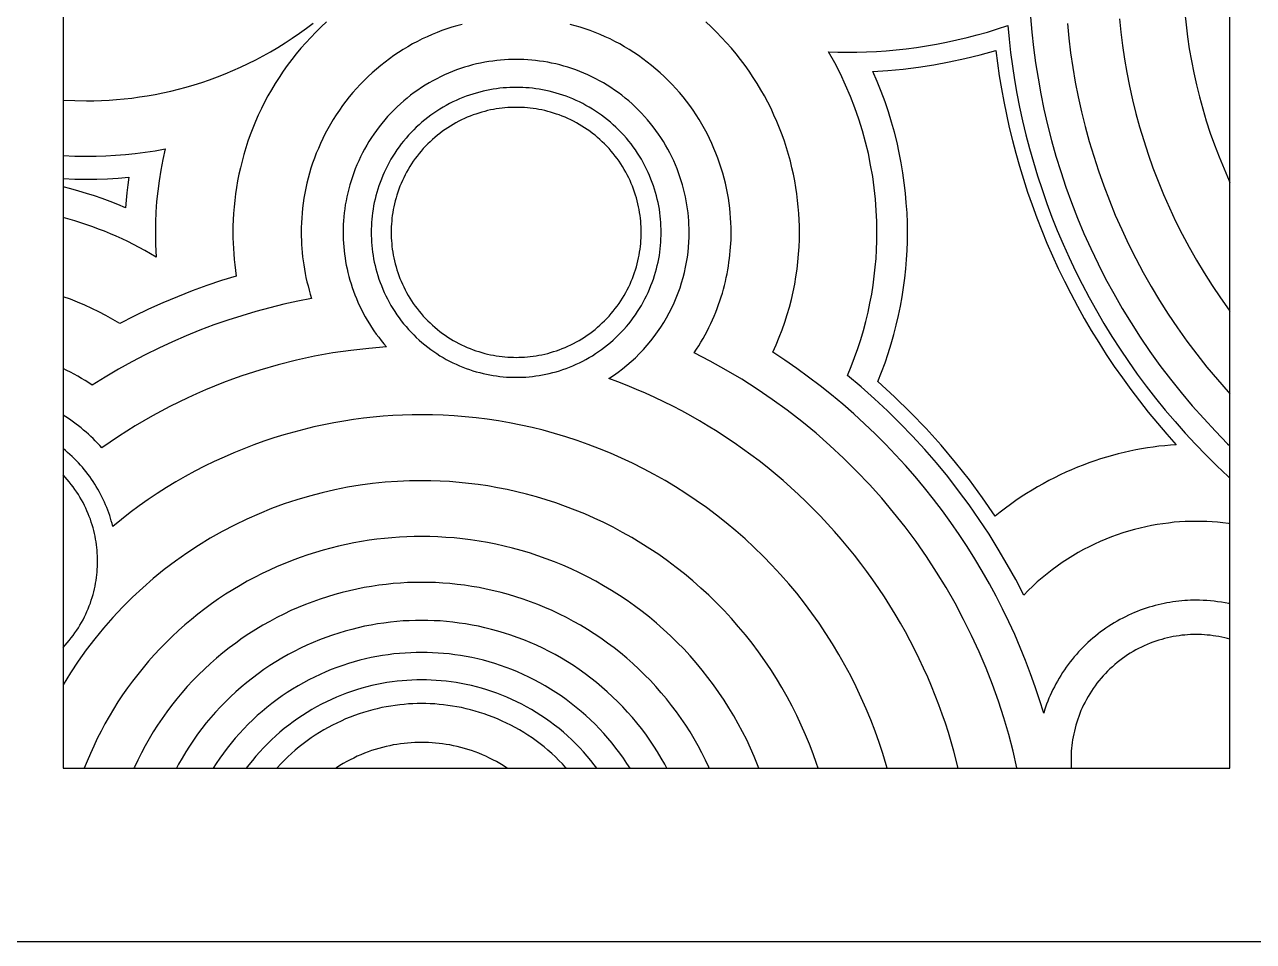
# Model space of a CAD drawing. Header units: millimetres. Extents: x 0 to 400, y 0 to 170.
# Drawn here: x 156.5 to 284.3, y 0 to 95.3 of the extents above; entities that cross this region are included whole.
import ezdxf

# ---------------------------------------------------------------- set-up
doc = ezdxf.new("R2010")
doc.units = ezdxf.units.MM
doc.header["$MEASUREMENT"] = 0
doc.layers.add('Default', color=7, linetype='Continuous', true_color=0x000000)
doc.layers.add('DOT', color=7, linetype='Continuous', true_color=0xff4b00)

msp = doc.modelspace()

# ---------------------------------------------------------------- linework, layer by layer
msp.add_lwpolyline([(160.53, 18), (281.86, 18), (281.86, 152), (160.53, 152), (160.53, 18)])
at = {"layer": 'Default'}
msp.add_lwpolyline([(0, 0), (400, 0), (400, 170), (0, 170), (0, 0)], dxfattribs=at)
at = {"layer": 'DOT'}
for points in [[(261.12, 96.13), (261.26, 94.55), (261.43, 92.96), (261.65, 91.36), (261.9, 89.75), (262.19, 88.14), (262.52, 86.53), (262.89, 84.91), (263.31, 83.29), (263.76, 81.67), (264.26, 80.05), (264.8, 78.44), (265.38, 76.83), (266.01, 75.22), (266.67, 73.63), (267.38, 72.04), (268.14, 70.47), (268.93, 68.91), (269.77, 67.36), (270.65, 65.83), (271.57, 64.31), (272.53, 62.82), (273.54, 61.35), (274.58, 59.9), (275.66, 58.47), (276.78, 57.07), (277.93, 55.7), (279.13, 54.36), (280.35, 53.05), (281.61, 51.76), (281.86, 51.52)], [(270.37, 95.93), (270.51, 94.54), (270.69, 93.15), (270.89, 91.75), (271.14, 90.34), (271.42, 88.93), (271.73, 87.52), (272.08, 86.11), (272.47, 84.69), (272.89, 83.28), (273.35, 81.87), (273.85, 80.46), (274.38, 79.06), (274.95, 77.66), (275.57, 76.28), (276.21, 74.9), (276.9, 73.53), (277.62, 72.18), (278.38, 70.83), (279.18, 69.51), (280.01, 68.2), (280.87, 66.91), (281.78, 65.64), (281.86, 65.52)], [(277.17, 96.54), (277.29, 95.31), (277.45, 94.07), (277.63, 92.83), (277.85, 91.58), (278.1, 90.33), (278.38, 89.08), (278.69, 87.83), (279.03, 86.57), (279.4, 85.32), (279.81, 84.06), (280.25, 82.82), (280.73, 81.57), (281.24, 80.33), (281.78, 79.1), (281.86, 78.92)], [(160.53, 87.49), (161.76, 87.43), (162.97, 87.41), (163.74, 87.42), (164.52, 87.44), (165.31, 87.48), (166.09, 87.54), (166.89, 87.61), (167.69, 87.7), (168.49, 87.81), (169.29, 87.93), (170.1, 88.08), (170.91, 88.24), (171.72, 88.42), (172.53, 88.62), (173.34, 88.84), (174.15, 89.07), (174.96, 89.33), (175.77, 89.6), (176.58, 89.9), (177.38, 90.21), (178.18, 90.55), (178.98, 90.9), (179.77, 91.28), (180.56, 91.67), (181.34, 92.08), (182.11, 92.51), (182.87, 92.96), (183.63, 93.43), (184.37, 93.92), (185.11, 94.43), (185.83, 94.95), (186.55, 95.49)], [(187.92, 95.61), (187.36, 95.09), (186.82, 94.56), (186.29, 94.01), (185.77, 93.45), (185.26, 92.88), (184.78, 92.3), (184.31, 91.7), (183.85, 91.09), (183.41, 90.48), (182.99, 89.85), (182.59, 89.22), (182.2, 88.57), (181.83, 87.92), (181.48, 87.26), (181.15, 86.6), (180.83, 85.93), (180.54, 85.25), (180.26, 84.58), (180, 83.89), (179.76, 83.21), (179.53, 82.52), (179.33, 81.84), (179.14, 81.15), (178.97, 80.46), (178.82, 79.78), (178.68, 79.09), (178.56, 78.41), (178.46, 77.73), (178.38, 77.05), (178.31, 76.38), (178.26, 75.71), (178.22, 75.05), (178.2, 74.39), (178.19, 73.73), (178.2, 73.18), (178.21, 72.62), (178.24, 72.06), (178.28, 71.49), (178.33, 70.92), (178.39, 70.35), (178.46, 69.77), (178.54, 69.19)], [(202.02, 95.36), (201.49, 95.22), (200.97, 95.06), (200.45, 94.89), (199.93, 94.71), (199.42, 94.51), (198.9, 94.3), (198.39, 94.08), (197.88, 93.84), (197.38, 93.59), (196.88, 93.32), (196.39, 93.04), (195.9, 92.75), (195.41, 92.44), (194.94, 92.12), (194.47, 91.79), (194.01, 91.44), (193.56, 91.08), (193.11, 90.71), (192.68, 90.33), (192.26, 89.94), (191.84, 89.54), (191.44, 89.12), (191.04, 88.7), (190.66, 88.26), (190.29, 87.82), (189.94, 87.37), (189.59, 86.91), (189.26, 86.44), (188.94, 85.96), (188.63, 85.48), (188.34, 84.99), (188.06, 84.5), (187.79, 84), (187.54, 83.49), (187.3, 82.99), (187.08, 82.47), (186.86, 81.96), (186.67, 81.44), (186.48, 80.92), (186.31, 80.4), (186.16, 79.88), (186.02, 79.36), (185.89, 78.84), (185.77, 78.32), (185.67, 77.8), (185.58, 77.28), (185.5, 76.77), (185.44, 76.25), (185.39, 75.74), (185.35, 75.23), (185.32, 74.73), (185.3, 74.23), (185.3, 73.73), (185.3, 73.32), (185.31, 72.9), (185.33, 72.48), (185.36, 72.06), (185.39, 71.63), (185.44, 71.2), (185.49, 70.77), (185.55, 70.34), (185.62, 69.91), (185.7, 69.47), (185.79, 69.04), (185.89, 68.6), (186, 68.17), (186.12, 67.73), (186.24, 67.29), (186.38, 66.86)], [(226.15, 61.21), (226.39, 61.57), (226.63, 61.95), (226.86, 62.32), (227.08, 62.7), (227.29, 63.08), (227.49, 63.47), (227.69, 63.85), (227.88, 64.24), (228.06, 64.63), (228.23, 65.03), (228.39, 65.42), (228.54, 65.82), (228.69, 66.22), (228.83, 66.62), (228.96, 67.02), (229.08, 67.42), (229.2, 67.82), (229.3, 68.22), (229.4, 68.62), (229.49, 69.03), (229.57, 69.43), (229.65, 69.83), (229.71, 70.22), (229.77, 70.62), (229.83, 71.02), (229.87, 71.41), (229.91, 71.8), (229.94, 72.19), (229.98, 72.97), (229.99, 73.73), (229.99, 74.23), (229.97, 74.73), (229.94, 75.23), (229.9, 75.74), (229.85, 76.25), (229.79, 76.77), (229.71, 77.28), (229.62, 77.8), (229.52, 78.32), (229.4, 78.84), (229.27, 79.36), (229.13, 79.88), (228.97, 80.4), (228.8, 80.92), (228.62, 81.44), (228.42, 81.96), (228.21, 82.47), (227.99, 82.99), (227.75, 83.49), (227.5, 84), (227.23, 84.5), (226.95, 84.99), (226.66, 85.48), (226.35, 85.96), (226.03, 86.44), (225.7, 86.91), (225.35, 87.37), (224.99, 87.82), (224.62, 88.26), (224.24, 88.7), (223.85, 89.12), (223.45, 89.54), (223.03, 89.94), (222.61, 90.33), (222.17, 90.71), (221.73, 91.08), (221.28, 91.44), (220.82, 91.79), (220.35, 92.12), (219.87, 92.44), (219.39, 92.75), (218.9, 93.04), (218.41, 93.32), (217.91, 93.59), (217.4, 93.84), (216.9, 94.08), (216.38, 94.3), (215.87, 94.51), (215.35, 94.71), (214.83, 94.89), (214.31, 95.06), (213.79, 95.22), (213.27, 95.36)], [(234.33, 61.27), (234.68, 62.04), (235, 62.82), (235.3, 63.6), (235.58, 64.39), (235.83, 65.18), (236.05, 65.97), (236.26, 66.76), (236.44, 67.55), (236.6, 68.34), (236.73, 69.12), (236.85, 69.9), (236.94, 70.68), (237.01, 71.45), (237.06, 72.22), (237.09, 72.98), (237.1, 73.73), (237.09, 74.39), (237.07, 75.05), (237.03, 75.71), (236.98, 76.38), (236.91, 77.05), (236.82, 77.73), (236.72, 78.41), (236.61, 79.09), (236.47, 79.78), (236.32, 80.46), (236.15, 81.15), (235.96, 81.84), (235.75, 82.52), (235.53, 83.21), (235.29, 83.89), (235.03, 84.58), (234.75, 85.25), (234.45, 85.93), (234.14, 86.6), (233.81, 87.26), (233.46, 87.92), (233.09, 88.57), (232.7, 89.22), (232.3, 89.85), (231.87, 90.48), (231.44, 91.09), (230.98, 91.7), (230.51, 92.3), (230.02, 92.88), (229.52, 93.45), (229, 94.01), (228.47, 94.56), (227.92, 95.09), (227.36, 95.61)], [(240.13, 92.5), (241.1, 92.47), (242.05, 92.46), (243.06, 92.47), (244.08, 92.5), (245.1, 92.55), (246.13, 92.62), (247.16, 92.72), (248.2, 92.83), (249.25, 92.96), (250.3, 93.12), (251.35, 93.3), (252.4, 93.51), (253.46, 93.74), (254.52, 93.99), (255.58, 94.26), (256.64, 94.56), (257.7, 94.89), (258.76, 95.23)], [(258.76, 95.23), (258.89, 93.83), (259.05, 92.43), (259.24, 91.02), (259.46, 89.6), (259.71, 88.18), (259.99, 86.75), (260.3, 85.32), (260.64, 83.89), (261.01, 82.46), (261.42, 81.03), (261.85, 79.6), (262.32, 78.18), (262.82, 76.75), (263.35, 75.33), (263.91, 73.92), (264.51, 72.51), (265.14, 71.11), (265.8, 69.71), (266.49, 68.33), (267.22, 66.96), (267.97, 65.6), (268.76, 64.25), (269.58, 62.91), (270.43, 61.6), (271.31, 60.29), (272.22, 59), (273.16, 57.74), (274.13, 56.49), (275.13, 55.26), (276.15, 54.05), (277.2, 52.86), (278.28, 51.7), (279.39, 50.56), (280.51, 49.44), (281.67, 48.35), (281.86, 48.17)], [(264.95, 95.44), (265.1, 93.93), (265.29, 92.41), (265.52, 90.88), (265.78, 89.35), (266.09, 87.82), (266.43, 86.28), (266.81, 84.74), (267.23, 83.19), (267.69, 81.65), (268.19, 80.12), (268.73, 78.58), (269.32, 77.05), (269.94, 75.53), (270.61, 74.02), (271.31, 72.52), (272.06, 71.03), (272.85, 69.55), (273.68, 68.09), (274.54, 66.65), (275.45, 65.22), (276.39, 63.81), (277.38, 62.43), (278.4, 61.07), (279.46, 59.73), (280.55, 58.42), (281.68, 57.14), (281.86, 56.93)], [(242.08, 58.85), (242.47, 59.78), (242.83, 60.71), (243.16, 61.65), (243.47, 62.59), (243.75, 63.54), (244, 64.48), (244.23, 65.42), (244.43, 66.36), (244.61, 67.3), (244.76, 68.24), (244.88, 69.17), (244.98, 70.1), (245.06, 71.02), (245.12, 71.93), (245.15, 72.84), (245.16, 73.73), (245.14, 74.87), (245.09, 76.02), (245, 77.19), (244.88, 78.36), (244.71, 79.54), (244.5, 80.72), (244.26, 81.92), (243.97, 83.11), (243.64, 84.3), (243.27, 85.5), (242.85, 86.69), (242.4, 87.87), (241.89, 89.04), (241.35, 90.21), (240.76, 91.36), (240.13, 92.5)], [(244.73, 90.46), (246.3, 90.56), (247.88, 90.71), (249.47, 90.9), (251.06, 91.15), (252.67, 91.45), (254.28, 91.8), (255.89, 92.2), (257.51, 92.66)], [(257.51, 92.66), (257.68, 91.33), (257.87, 90), (258.09, 88.67), (258.34, 87.33), (258.61, 85.99), (258.91, 84.65), (259.24, 83.3), (259.59, 81.96), (259.97, 80.61), (260.38, 79.27), (260.81, 77.93), (261.28, 76.59), (261.77, 75.26), (262.29, 73.92), (262.83, 72.6), (263.41, 71.28), (264.01, 69.96), (264.64, 68.66), (265.3, 67.36), (265.99, 66.07), (266.7, 64.79), (267.44, 63.53), (268.21, 62.27), (269, 61.03), (269.82, 59.8), (270.67, 58.59), (271.54, 57.39), (272.44, 56.21), (273.36, 55.04), (274.31, 53.89), (275.28, 52.76), (276.27, 51.65)], [(217.27, 58.54), (217.76, 58.86), (218.24, 59.2), (218.71, 59.55), (219.16, 59.92), (219.61, 60.3), (220.04, 60.7), (220.47, 61.12), (220.87, 61.55), (221.26, 61.99), (221.64, 62.44), (222, 62.9), (222.35, 63.38), (222.68, 63.86), (222.99, 64.35), (223.29, 64.85), (223.56, 65.36), (223.82, 65.87), (224.06, 66.39), (224.29, 66.91), (224.49, 67.44), (224.68, 67.97), (224.85, 68.5), (225.01, 69.03), (225.14, 69.56), (225.26, 70.1), (225.36, 70.63), (225.45, 71.15), (225.51, 71.68), (225.57, 72.2), (225.6, 72.72), (225.62, 73.23), (225.63, 73.73), (225.63, 74.13), (225.61, 74.54), (225.59, 74.94), (225.56, 75.35), (225.52, 75.76), (225.46, 76.17), (225.4, 76.59), (225.33, 77.01), (225.25, 77.43), (225.16, 77.84), (225.05, 78.26), (224.94, 78.68), (224.81, 79.1), (224.67, 79.52), (224.53, 79.94), (224.37, 80.35), (224.2, 80.77), (224.02, 81.18), (223.82, 81.59), (223.62, 82), (223.41, 82.4), (223.18, 82.8), (222.95, 83.19), (222.7, 83.58), (222.44, 83.96), (222.17, 84.34), (221.9, 84.71), (221.61, 85.07), (221.31, 85.43), (221, 85.78), (220.69, 86.12), (220.36, 86.45), (220.03, 86.78), (219.69, 87.09), (219.34, 87.4), (218.98, 87.7), (218.62, 87.99), (218.25, 88.26), (217.87, 88.53), (217.49, 88.79), (217.1, 89.04), (216.71, 89.27), (216.31, 89.5), (215.91, 89.71), (215.5, 89.92), (215.09, 90.11), (214.68, 90.29), (214.26, 90.46), (213.85, 90.62), (213.43, 90.76), (213.01, 90.9), (212.59, 91.03), (212.17, 91.14), (211.75, 91.25), (211.33, 91.34), (210.92, 91.42), (210.5, 91.49), (210.08, 91.55), (209.67, 91.61), (209.26, 91.65), (208.85, 91.68), (208.45, 91.7), (208.04, 91.72), (207.64, 91.72), (207.24, 91.72), (206.84, 91.7), (206.44, 91.68), (206.03, 91.65), (205.62, 91.61), (205.2, 91.55), (204.79, 91.49), (204.37, 91.42), (203.95, 91.34), (203.53, 91.25), (203.11, 91.14), (202.69, 91.03), (202.27, 90.9), (201.86, 90.76), (201.44, 90.62), (201.02, 90.46), (200.61, 90.29), (200.2, 90.11), (199.79, 89.92), (199.38, 89.71), (198.98, 89.5), (198.58, 89.27), (198.19, 89.04), (197.8, 88.79), (197.42, 88.53), (197.04, 88.26), (196.67, 87.99), (196.31, 87.7), (195.95, 87.4), (195.6, 87.09), (195.26, 86.78), (194.92, 86.45), (194.6, 86.12), (194.28, 85.78), (193.98, 85.43), (193.68, 85.07), (193.39, 84.71), (193.11, 84.34), (192.85, 83.96), (192.59, 83.58), (192.34, 83.19), (192.11, 82.8), (191.88, 82.4), (191.67, 82), (191.46, 81.59), (191.27, 81.18), (191.09, 80.77), (190.92, 80.35), (190.76, 79.94), (190.61, 79.52), (190.48, 79.1), (190.35, 78.68), (190.24, 78.26), (190.13, 77.84), (190.04, 77.43), (189.96, 77.01), (189.88, 76.59), (189.82, 76.17), (189.77, 75.76), (189.73, 75.35), (189.7, 74.94), (189.67, 74.54), (189.66, 74.13), (189.66, 73.73), (189.66, 73.36), (189.67, 72.99), (189.69, 72.62), (189.72, 72.24), (189.75, 71.86), (189.8, 71.48), (189.85, 71.09), (189.91, 70.71), (189.98, 70.32), (190.06, 69.94), (190.15, 69.55), (190.25, 69.16), (190.35, 68.77), (190.47, 68.38), (190.6, 67.99), (190.73, 67.61), (190.88, 67.22), (191.03, 66.84), (191.19, 66.46), (191.37, 66.08), (191.55, 65.7), (191.74, 65.33), (191.94, 64.95), (192.16, 64.59), (192.38, 64.22), (192.61, 63.86), (192.84, 63.51), (193.09, 63.16), (193.35, 62.82), (193.61, 62.48), (193.89, 62.15), (194.17, 61.82)], [(245.25, 58.21), (245.64, 59.19), (246, 60.16), (246.33, 61.14), (246.64, 62.13), (246.92, 63.11), (247.17, 64.09), (247.4, 65.08), (247.6, 66.06), (247.77, 67.03), (247.92, 68.01), (248.05, 68.98), (248.15, 69.94), (248.23, 70.9), (248.29, 71.85), (248.32, 72.8), (248.33, 73.73), (248.32, 74.74), (248.28, 75.76), (248.21, 76.79), (248.12, 77.82), (248, 78.87), (247.86, 79.91), (247.68, 80.96), (247.48, 82.02), (247.24, 83.08), (246.98, 84.14), (246.68, 85.2), (246.35, 86.26), (246, 87.31), (245.61, 88.37), (245.19, 89.41), (244.73, 90.46)], [(222.72, 73.73), (222.71, 74.07), (222.7, 74.41), (222.68, 74.75), (222.66, 75.09), (222.62, 75.43), (222.58, 75.78), (222.53, 76.13), (222.47, 76.48), (222.4, 76.83), (222.32, 77.18), (222.23, 77.53), (222.13, 77.88), (222.03, 78.23), (221.92, 78.58), (221.79, 78.93), (221.66, 79.28), (221.52, 79.63), (221.36, 79.97), (221.2, 80.32), (221.03, 80.66), (220.85, 80.99), (220.66, 81.33), (220.47, 81.66), (220.26, 81.98), (220.04, 82.3), (219.82, 82.62), (219.59, 82.93), (219.35, 83.23), (219.1, 83.53), (218.84, 83.83), (218.57, 84.11), (218.3, 84.39), (218.02, 84.66), (217.74, 84.93), (217.44, 85.19), (217.14, 85.44), (216.84, 85.68), (216.53, 85.91), (216.21, 86.13), (215.89, 86.35), (215.57, 86.56), (215.24, 86.75), (214.9, 86.94), (214.57, 87.12), (214.23, 87.29), (213.88, 87.45), (213.54, 87.61), (213.19, 87.75), (212.84, 87.88), (212.49, 88.01), (212.14, 88.12), (211.79, 88.22), (211.44, 88.32), (211.09, 88.41), (210.74, 88.49), (210.39, 88.56), (210.04, 88.62), (209.69, 88.67), (209.34, 88.71), (209, 88.75), (208.66, 88.77), (208.32, 88.79), (207.98, 88.8), (207.64, 88.81), (207.31, 88.8), (206.97, 88.79), (206.63, 88.77), (206.29, 88.75), (205.94, 88.71), (205.6, 88.67), (205.25, 88.62), (204.9, 88.56), (204.55, 88.49), (204.2, 88.41), (203.85, 88.32), (203.5, 88.22), (203.14, 88.12), (202.79, 88.01), (202.44, 87.88), (202.1, 87.75), (201.75, 87.61), (201.4, 87.45), (201.06, 87.29), (200.72, 87.12), (200.38, 86.94), (200.05, 86.75), (199.72, 86.56), (199.4, 86.35), (199.07, 86.13), (198.76, 85.91), (198.45, 85.68), (198.14, 85.44), (197.84, 85.19), (197.55, 84.93), (197.26, 84.66), (196.99, 84.39), (196.71, 84.11), (196.45, 83.83), (196.19, 83.53), (195.94, 83.23), (195.7, 82.93), (195.47, 82.62), (195.24, 82.3), (195.03, 81.98), (194.82, 81.66), (194.62, 81.33), (194.43, 80.99), (194.25, 80.66), (194.08, 80.32), (193.92, 79.97), (193.77, 79.63), (193.63, 79.28), (193.5, 78.93), (193.37, 78.58), (193.26, 78.23), (193.15, 77.88), (193.06, 77.53), (192.97, 77.18), (192.89, 76.83), (192.82, 76.48), (192.76, 76.13), (192.71, 75.78), (192.67, 75.43), (192.63, 75.09), (192.6, 74.75), (192.59, 74.41), (192.57, 74.07), (192.57, 73.73), (192.57, 73.4), (192.59, 73.06), (192.6, 72.72), (192.63, 72.38), (192.67, 72.03), (192.71, 71.69), (192.76, 71.34), (192.82, 70.99), (192.89, 70.64), (192.97, 70.29), (193.06, 69.94), (193.15, 69.59), (193.26, 69.23), (193.37, 68.88), (193.5, 68.53), (193.63, 68.19), (193.77, 67.84), (193.92, 67.49), (194.08, 67.15), (194.25, 66.81), (194.43, 66.47), (194.62, 66.14), (194.82, 65.81), (195.03, 65.49), (195.24, 65.16), (195.47, 64.85), (195.7, 64.54), (195.94, 64.23), (196.19, 63.93), (196.45, 63.64), (196.71, 63.36), (196.99, 63.08), (197.26, 62.8), (197.55, 62.54), (197.84, 62.28), (198.14, 62.03), (198.45, 61.79), (198.76, 61.56), (199.07, 61.33), (199.4, 61.12), (199.72, 60.91), (200.05, 60.71), (200.38, 60.52), (200.72, 60.34), (201.06, 60.17), (201.4, 60.01), (201.75, 59.86), (202.1, 59.72), (202.44, 59.59), (202.79, 59.46), (203.14, 59.35), (203.5, 59.24), (203.85, 59.15), (204.2, 59.06), (204.55, 58.98), (204.9, 58.91), (205.25, 58.85), (205.6, 58.8), (205.94, 58.76), (206.29, 58.72), (206.63, 58.69), (206.97, 58.68), (207.31, 58.66), (207.64, 58.66), (207.98, 58.66), (208.32, 58.68), (208.66, 58.69), (209, 58.72), (209.34, 58.76), (209.69, 58.8), (210.04, 58.85), (210.39, 58.91), (210.74, 58.98), (211.09, 59.06), (211.44, 59.15), (211.79, 59.24), (212.14, 59.35), (212.49, 59.46), (212.84, 59.59), (213.19, 59.72), (213.54, 59.86), (213.88, 60.01), (214.23, 60.17), (214.57, 60.34), (214.9, 60.52), (215.24, 60.71), (215.57, 60.91), (215.89, 61.12), (216.21, 61.33), (216.53, 61.56), (216.84, 61.79), (217.14, 62.03), (217.44, 62.28), (217.74, 62.54), (218.02, 62.8), (218.3, 63.08), (218.57, 63.36), (218.84, 63.64), (219.1, 63.93), (219.35, 64.23), (219.59, 64.54), (219.82, 64.85), (220.04, 65.16), (220.26, 65.49), (220.47, 65.81), (220.66, 66.14), (220.85, 66.47), (221.03, 66.81), (221.2, 67.15), (221.36, 67.49), (221.52, 67.84), (221.66, 68.19), (221.79, 68.53), (221.92, 68.88), (222.03, 69.23), (222.13, 69.59), (222.23, 69.94), (222.32, 70.29), (222.4, 70.64), (222.47, 70.99), (222.53, 71.34), (222.58, 71.69), (222.62, 72.03), (222.66, 72.38), (222.68, 72.72), (222.7, 73.06), (222.71, 73.4), (222.72, 73.73)], [(220.64, 73.73), (220.64, 74.02), (220.63, 74.31), (220.61, 74.61), (220.59, 74.9), (220.56, 75.2), (220.52, 75.5), (220.48, 75.8), (220.43, 76.1), (220.37, 76.4), (220.3, 76.7), (220.22, 77.01), (220.14, 77.31), (220.05, 77.61), (219.95, 77.92), (219.85, 78.22), (219.73, 78.52), (219.61, 78.82), (219.48, 79.12), (219.34, 79.41), (219.19, 79.7), (219.04, 80), (218.87, 80.28), (218.7, 80.57), (218.52, 80.85), (218.34, 81.12), (218.15, 81.4), (217.94, 81.66), (217.74, 81.93), (217.52, 82.19), (217.3, 82.44), (217.07, 82.69), (216.84, 82.93), (216.6, 83.16), (216.35, 83.39), (216.1, 83.61), (215.84, 83.83), (215.57, 84.03), (215.31, 84.24), (215.03, 84.43), (214.76, 84.61), (214.48, 84.79), (214.19, 84.96), (213.9, 85.13), (213.61, 85.28), (213.32, 85.43), (213.03, 85.57), (212.73, 85.7), (212.43, 85.82), (212.13, 85.94), (211.83, 86.04), (211.52, 86.14), (211.22, 86.23), (210.92, 86.31), (210.61, 86.39), (210.31, 86.46), (210.01, 86.52), (209.71, 86.57), (209.41, 86.61), (209.11, 86.65), (208.81, 86.68), (208.52, 86.7), (208.22, 86.72), (207.93, 86.73), (207.64, 86.73), (207.36, 86.73), (207.06, 86.72), (206.77, 86.7), (206.48, 86.68), (206.18, 86.65), (205.88, 86.61), (205.58, 86.57), (205.28, 86.52), (204.98, 86.46), (204.67, 86.39), (204.37, 86.31), (204.07, 86.23), (203.76, 86.14), (203.46, 86.04), (203.16, 85.94), (202.86, 85.82), (202.56, 85.7), (202.26, 85.57), (201.97, 85.43), (201.67, 85.28), (201.38, 85.13), (201.09, 84.96), (200.81, 84.79), (200.53, 84.61), (200.25, 84.43), (199.98, 84.24), (199.71, 84.03), (199.45, 83.83), (199.19, 83.61), (198.94, 83.39), (198.69, 83.16), (198.45, 82.93), (198.22, 82.69), (197.99, 82.44), (197.77, 82.19), (197.55, 81.93), (197.34, 81.66), (197.14, 81.4), (196.95, 81.12), (196.76, 80.85), (196.58, 80.57), (196.41, 80.28), (196.25, 80), (196.1, 79.7), (195.95, 79.41), (195.81, 79.12), (195.68, 78.82), (195.56, 78.52), (195.44, 78.22), (195.33, 77.92), (195.24, 77.61), (195.15, 77.31), (195.06, 77.01), (194.99, 76.7), (194.92, 76.4), (194.86, 76.1), (194.81, 75.8), (194.76, 75.5), (194.73, 75.2), (194.7, 74.9), (194.67, 74.61), (194.66, 74.31), (194.65, 74.02), (194.64, 73.73), (194.65, 73.45), (194.66, 73.15), (194.67, 72.86), (194.7, 72.57), (194.73, 72.27), (194.76, 71.97), (194.81, 71.67), (194.86, 71.37), (194.92, 71.07), (194.99, 70.76), (195.06, 70.46), (195.15, 70.16), (195.24, 69.85), (195.33, 69.55), (195.44, 69.25), (195.56, 68.95), (195.68, 68.65), (195.81, 68.35), (195.95, 68.06), (196.1, 67.76), (196.25, 67.47), (196.41, 67.18), (196.58, 66.9), (196.76, 66.62), (196.95, 66.34), (197.14, 66.07), (197.34, 65.8), (197.55, 65.54), (197.77, 65.28), (197.99, 65.03), (198.22, 64.78), (198.45, 64.54), (198.69, 64.31), (198.94, 64.08), (199.19, 63.86), (199.45, 63.64), (199.71, 63.43), (199.98, 63.23), (200.25, 63.04), (200.53, 62.85), (200.81, 62.67), (201.09, 62.5), (201.38, 62.34), (201.67, 62.19), (201.97, 62.04), (202.26, 61.9), (202.56, 61.77), (202.86, 61.65), (203.16, 61.53), (203.46, 61.43), (203.76, 61.33), (204.07, 61.24), (204.37, 61.15), (204.67, 61.08), (204.98, 61.01), (205.28, 60.95), (205.58, 60.9), (205.88, 60.85), (206.18, 60.82), (206.48, 60.79), (206.77, 60.76), (207.06, 60.75), (207.36, 60.74), (207.64, 60.73), (207.93, 60.74), (208.22, 60.75), (208.52, 60.76), (208.81, 60.79), (209.11, 60.82), (209.41, 60.85), (209.71, 60.9), (210.01, 60.95), (210.31, 61.01), (210.61, 61.08), (210.92, 61.15), (211.22, 61.24), (211.52, 61.33), (211.83, 61.43), (212.13, 61.53), (212.43, 61.65), (212.73, 61.77), (213.03, 61.9), (213.32, 62.04), (213.61, 62.19), (213.9, 62.34), (214.19, 62.5), (214.48, 62.67), (214.76, 62.85), (215.03, 63.04), (215.31, 63.23), (215.57, 63.43), (215.84, 63.64), (216.1, 63.86), (216.35, 64.08), (216.6, 64.31), (216.84, 64.54), (217.07, 64.78), (217.3, 65.03), (217.52, 65.28), (217.74, 65.54), (217.94, 65.8), (218.15, 66.07), (218.34, 66.34), (218.52, 66.62), (218.7, 66.9), (218.87, 67.18), (219.04, 67.47), (219.19, 67.76), (219.34, 68.06), (219.48, 68.35), (219.61, 68.65), (219.73, 68.95), (219.85, 69.25), (219.95, 69.55), (220.05, 69.85), (220.14, 70.16), (220.22, 70.46), (220.3, 70.76), (220.37, 71.07), (220.43, 71.37), (220.48, 71.67), (220.52, 71.97), (220.56, 72.27), (220.59, 72.57), (220.61, 72.86), (220.63, 73.15), (220.64, 73.45), (220.64, 73.73)], [(160.53, 81.71), (161.76, 81.66), (162.97, 81.64), (163.97, 81.66), (164.97, 81.69), (165.99, 81.75), (167.01, 81.83), (168.03, 81.93), (169.06, 82.07), (170.1, 82.22), (171.14, 82.41)], [(171.14, 82.41), (170.9, 81.3), (170.69, 80.2), (170.51, 79.1), (170.37, 78.01), (170.26, 76.93), (170.19, 75.85), (170.14, 74.79), (170.13, 73.73), (170.15, 72.46), (170.21, 71.17)], [(160.53, 79.32), (161.76, 79.27), (162.97, 79.25), (164.06, 79.27), (165.15, 79.31), (166.25, 79.37), (167.36, 79.46)], [(167.36, 79.46), (167.26, 78.66), (167.17, 77.86), (167.1, 77.07), (167.04, 76.28)], [(167.04, 76.28), (166.23, 76.62), (165.42, 76.94), (164.61, 77.24), (163.8, 77.52), (162.98, 77.78), (162.17, 78.03), (161.35, 78.25), (160.53, 78.46)], [(170.21, 71.17), (169.63, 71.51), (169.05, 71.85), (168.46, 72.17), (167.86, 72.47), (167.26, 72.77), (166.66, 73.06), (166.06, 73.33), (165.45, 73.59), (164.84, 73.84), (164.23, 74.08), (163.62, 74.31), (163, 74.52), (162.38, 74.73), (161.77, 74.92), (160.53, 75.27)], [(178.54, 69.19), (177.01, 68.71), (175.47, 68.2), (173.95, 67.64), (172.42, 67.04), (170.91, 66.41), (169.4, 65.73), (167.91, 65.01), (166.42, 64.26)], [(166.42, 64.26), (165.71, 64.68), (164.99, 65.09), (164.26, 65.47), (163.53, 65.83), (162.78, 66.17), (162.04, 66.48), (161.29, 66.77), (160.53, 67.04)], [(186.38, 66.86), (184.93, 66.57), (183.48, 66.25), (182.02, 65.9), (180.57, 65.5), (179.11, 65.07), (177.66, 64.61), (176.21, 64.1), (174.76, 63.56), (173.33, 62.97), (171.9, 62.35), (170.48, 61.7), (169.07, 61), (167.67, 60.27), (166.28, 59.5), (164.92, 58.69), (163.56, 57.84)], [(194.17, 61.82), (192.32, 61.67), (190.45, 61.46), (188.58, 61.19), (186.69, 60.85), (184.8, 60.44), (182.9, 59.97), (181, 59.42), (179.11, 58.8), (178.16, 58.47), (177.22, 58.12), (176.28, 57.75), (175.35, 57.36), (174.41, 56.95), (173.49, 56.53), (172.56, 56.09), (171.65, 55.63), (170.74, 55.15), (169.83, 54.65), (168.93, 54.14), (168.04, 53.61), (167.16, 53.07), (166.28, 52.5), (165.42, 51.92), (164.56, 51.32)], [(259.72, 18), (259.71, 18.04), (259.31, 19.77), (258.86, 21.51), (258.35, 23.24), (257.79, 24.97), (257.17, 26.7), (256.5, 28.41), (255.78, 30.12), (255, 31.82), (254.17, 33.49), (253.28, 35.16), (252.34, 36.8), (251.35, 38.41), (250.31, 40.01), (249.22, 41.57), (248.08, 43.11), (246.89, 44.61), (245.65, 46.08), (244.37, 47.51), (243.04, 48.91), (241.67, 50.26), (240.26, 51.57), (238.82, 52.84), (237.34, 54.06), (235.82, 55.23), (234.27, 56.35), (232.7, 57.43), (231.09, 58.45), (229.47, 59.42), (227.82, 60.34), (226.15, 61.21)], [(262.49, 23.74), (262.06, 25.11), (261.61, 26.47), (261.12, 27.84), (260.61, 29.2), (260.06, 30.55), (259.48, 31.9), (258.87, 33.24), (258.22, 34.57), (257.55, 35.89), (256.84, 37.2), (256.1, 38.5), (255.33, 39.79), (254.53, 41.06), (253.71, 42.32), (252.85, 43.56), (251.96, 44.78), (251.04, 45.99), (250.1, 47.17), (249.12, 48.34), (248.12, 49.48), (247.1, 50.61), (246.05, 51.7), (244.97, 52.78), (243.87, 53.83), (242.75, 54.86), (241.61, 55.86), (240.44, 56.83), (239.25, 57.77), (238.05, 58.69), (236.83, 59.58), (235.58, 60.44), (234.33, 61.27)], [(163.56, 57.84), (163.2, 58.09), (162.83, 58.32), (162.45, 58.55), (162.07, 58.77), (161.69, 58.98), (161.31, 59.19), (160.92, 59.38), (160.53, 59.57)], [(260.41, 36.01), (259.58, 37.62), (258.7, 39.21), (257.77, 40.79), (256.81, 42.34), (255.79, 43.88), (254.74, 45.39), (253.64, 46.87), (252.51, 48.33), (251.33, 49.76), (250.12, 51.16), (248.86, 52.53), (247.57, 53.86), (246.25, 55.17), (244.89, 56.43), (243.5, 57.66), (242.08, 58.85)], [(253.61, 18), (253.15, 19.77), (252.88, 20.74), (252.58, 21.71), (252.27, 22.68), (251.94, 23.64), (251.59, 24.61), (251.22, 25.57), (250.83, 26.53), (250.43, 27.48), (250, 28.43), (249.56, 29.38), (249.1, 30.32), (248.61, 31.25), (248.12, 32.18), (247.6, 33.1), (247.06, 34.02), (246.51, 34.92), (245.94, 35.82), (245.35, 36.71), (244.74, 37.59), (244.12, 38.46), (243.48, 39.31), (242.82, 40.16), (242.14, 41), (241.45, 41.82), (240.75, 42.63), (240.03, 43.43), (239.29, 44.21), (238.54, 44.99), (237.77, 45.74), (236.99, 46.48), (236.2, 47.21), (235.39, 47.92), (234.57, 48.62), (233.74, 49.3), (232.9, 49.96), (232.05, 50.61), (231.18, 51.24), (230.31, 51.85), (229.42, 52.45), (228.53, 53.03), (227.62, 53.59), (226.71, 54.13), (225.79, 54.65), (224.87, 55.16), (223.94, 55.65), (223, 56.12), (222.05, 56.57), (221.1, 57), (220.15, 57.41), (219.19, 57.81), (218.23, 58.18), (217.27, 58.54)], [(257.46, 44.21), (256.14, 46.12), (254.77, 47.99), (253.33, 49.81), (251.82, 51.59), (250.26, 53.33), (248.65, 55.01), (246.98, 56.64), (245.25, 58.21)], [(164.56, 51.32), (164.34, 51.57), (164.11, 51.81), (163.88, 52.05), (163.65, 52.29), (163.41, 52.52), (163.16, 52.75), (162.92, 52.97), (162.67, 53.18), (162.41, 53.4), (162.15, 53.6), (161.89, 53.8), (161.62, 54), (161.35, 54.19), (161.08, 54.38), (160.81, 54.56), (160.53, 54.73)], [(246.2, 18), (246.1, 18.36), (245.75, 19.53), (245.37, 20.7), (244.96, 21.87), (244.51, 23.03), (244.04, 24.18), (243.53, 25.33), (243, 26.48), (242.43, 27.61), (241.83, 28.73), (241.2, 29.84), (240.54, 30.94), (239.85, 32.02), (239.14, 33.09), (238.39, 34.15), (237.61, 35.18), (236.81, 36.2), (235.98, 37.2), (235.12, 38.17), (234.24, 39.13), (233.33, 40.06), (232.4, 40.96), (231.44, 41.85), (230.47, 42.7), (229.47, 43.53), (228.46, 44.34), (227.42, 45.11), (226.37, 45.86), (225.3, 46.58), (224.21, 47.27), (223.12, 47.93), (222, 48.56), (220.88, 49.16), (219.75, 49.72), (218.61, 50.26), (217.46, 50.77), (216.3, 51.24), (215.14, 51.68), (213.97, 52.1), (212.8, 52.48), (211.63, 52.83), (210.46, 53.15), (209.29, 53.44), (208.12, 53.7), (206.95, 53.93), (205.79, 54.13), (204.63, 54.3), (203.47, 54.45), (202.33, 54.56), (201.18, 54.65), (200.05, 54.72), (198.93, 54.76), (197.81, 54.77), (196.82, 54.76), (195.82, 54.73), (194.82, 54.68), (193.81, 54.61), (192.79, 54.52), (191.77, 54.4), (190.74, 54.27), (189.71, 54.11), (188.67, 53.93), (187.63, 53.73), (186.59, 53.5), (185.55, 53.25), (184.51, 52.97), (183.47, 52.68), (182.43, 52.35), (181.39, 52.01), (180.35, 51.64), (179.32, 51.24), (178.29, 50.82), (177.27, 50.37), (176.25, 49.91), (175.24, 49.41), (174.24, 48.89), (173.24, 48.35), (172.26, 47.78), (171.29, 47.19), (170.32, 46.58), (169.37, 45.94), (168.43, 45.28), (167.51, 44.6), (166.6, 43.89), (165.7, 43.16)], [(165.7, 43.16), (165.63, 43.45), (165.55, 43.73), (165.47, 44.01), (165.38, 44.29), (165.28, 44.57), (165.18, 44.85), (165.07, 45.13), (164.96, 45.4), (164.84, 45.68), (164.71, 45.95), (164.58, 46.23), (164.44, 46.5), (164.29, 46.77), (164.14, 47.03), (163.99, 47.3), (163.83, 47.56), (163.66, 47.82), (163.49, 48.07), (163.31, 48.33), (163.12, 48.58), (162.94, 48.82), (162.74, 49.07), (162.54, 49.3), (162.34, 49.54), (162.13, 49.77), (161.91, 50), (161.69, 50.22), (161.47, 50.44), (161.24, 50.65), (161.01, 50.85), (160.77, 51.06), (160.53, 51.25)], [(276.27, 51.65), (275.68, 51.61), (275.08, 51.55), (274.48, 51.49), (273.88, 51.41), (273.28, 51.32), (272.67, 51.22), (272.07, 51.11), (271.46, 50.99), (270.85, 50.85), (270.24, 50.7), (269.63, 50.54), (269.02, 50.37), (268.41, 50.18), (267.8, 49.98), (267.2, 49.77), (266.59, 49.54), (265.99, 49.3), (265.39, 49.05), (264.79, 48.79), (264.2, 48.51), (263.6, 48.22), (263.02, 47.92), (262.43, 47.6), (261.86, 47.28), (261.28, 46.94), (260.72, 46.58), (260.16, 46.22), (259.6, 45.84), (259.05, 45.45), (258.51, 45.05), (257.98, 44.64), (257.46, 44.21)], [(160.53, 30.57), (160.75, 30.81), (160.97, 31.05), (161.18, 31.3), (161.38, 31.56), (161.58, 31.82), (161.77, 32.08), (161.95, 32.35), (162.13, 32.62), (162.29, 32.89), (162.46, 33.17), (162.61, 33.45), (162.76, 33.74), (162.89, 34.02), (163.02, 34.31), (163.15, 34.6), (163.26, 34.89), (163.37, 35.19), (163.47, 35.48), (163.56, 35.77), (163.65, 36.07), (163.73, 36.36), (163.8, 36.66), (163.86, 36.95), (163.92, 37.24), (163.97, 37.54), (164.01, 37.83), (164.04, 38.12), (164.07, 38.41), (164.09, 38.69), (164.11, 38.98), (164.12, 39.26), (164.12, 39.54), (164.12, 39.82), (164.11, 40.1), (164.09, 40.39), (164.07, 40.67), (164.04, 40.96), (164.01, 41.25), (163.97, 41.54), (163.92, 41.84), (163.86, 42.13), (163.8, 42.42), (163.73, 42.72), (163.65, 43.01), (163.56, 43.31), (163.47, 43.6), (163.37, 43.9), (163.26, 44.19), (163.15, 44.48), (163.02, 44.77), (162.89, 45.06), (162.76, 45.34), (162.61, 45.63), (162.46, 45.91), (162.29, 46.19), (162.13, 46.46), (161.95, 46.73), (161.77, 47), (161.58, 47.26), (161.38, 47.52), (161.18, 47.78), (160.97, 48.03), (160.75, 48.27), (160.53, 48.51)], [(239.03, 18), (238.87, 18.49), (238.52, 19.5), (238.13, 20.5), (237.72, 21.5), (237.29, 22.49), (236.82, 23.48), (236.33, 24.46), (235.82, 25.43), (235.27, 26.39), (234.71, 27.33), (234.11, 28.27), (233.49, 29.19), (232.84, 30.1), (232.17, 31), (231.48, 31.87), (230.76, 32.73), (230.02, 33.58), (229.26, 34.4), (228.48, 35.2), (227.67, 35.99), (226.85, 36.75), (226.01, 37.49), (225.15, 38.21), (224.27, 38.9), (223.38, 39.57), (222.47, 40.22), (221.54, 40.84), (220.61, 41.43), (219.66, 42), (218.7, 42.54), (217.73, 43.06), (216.75, 43.55), (215.77, 44.01), (214.77, 44.45), (213.78, 44.86), (212.77, 45.24), (211.77, 45.6), (210.76, 45.93), (209.75, 46.23), (208.73, 46.51), (207.72, 46.76), (206.71, 46.98), (205.7, 47.18), (204.7, 47.36), (203.7, 47.51), (202.7, 47.63), (201.71, 47.73), (200.72, 47.81), (199.75, 47.86), (198.78, 47.9), (197.81, 47.91), (196.56, 47.89), (195.29, 47.83), (194.01, 47.74), (192.72, 47.61), (191.42, 47.43), (190.11, 47.22), (188.79, 46.96), (187.48, 46.66), (186.16, 46.31), (184.84, 45.92), (183.53, 45.49), (182.22, 45.01), (180.92, 44.48), (179.63, 43.91), (178.35, 43.29), (177.08, 42.63), (175.83, 41.92), (174.6, 41.17), (173.39, 40.38), (172.21, 39.54), (171.05, 38.66), (169.91, 37.74), (168.81, 36.78), (167.74, 35.79), (166.7, 34.76), (165.7, 33.69), (164.74, 32.59), (163.82, 31.46), (162.93, 30.31), (162.09, 29.13), (161.29, 27.92), (160.53, 26.69)], [(281.86, 43.43), (281.7, 43.45), (281.13, 43.52), (280.56, 43.58), (280, 43.63), (279.44, 43.66), (278.88, 43.68), (278.34, 43.68), (277.77, 43.67), (277.2, 43.66), (276.62, 43.62), (276.05, 43.58), (275.46, 43.51), (274.88, 43.44), (274.29, 43.35), (273.7, 43.24), (273.1, 43.12), (272.51, 42.99), (271.92, 42.84), (271.32, 42.67), (270.73, 42.48), (270.14, 42.28), (269.55, 42.07), (268.96, 41.84), (268.37, 41.59), (267.79, 41.32), (267.21, 41.04), (266.64, 40.75), (266.08, 40.44), (265.52, 40.11), (264.97, 39.76), (264.42, 39.4), (263.88, 39.03), (263.36, 38.64), (262.84, 38.23), (262.33, 37.82), (261.83, 37.38), (261.35, 36.94), (260.87, 36.48), (260.41, 36.01)], [(232.88, 18), (232.74, 18.37), (232.39, 19.23), (232.01, 20.09), (231.61, 20.95), (231.18, 21.79), (230.74, 22.63), (230.27, 23.46), (229.77, 24.29), (229.26, 25.1), (228.72, 25.9), (228.16, 26.68), (227.58, 27.46), (226.98, 28.22), (226.36, 28.96), (225.72, 29.69), (225.06, 30.41), (224.38, 31.1), (223.68, 31.78), (222.97, 32.44), (222.24, 33.08), (221.49, 33.71), (220.73, 34.31), (219.96, 34.89), (219.17, 35.45), (218.37, 35.98), (217.56, 36.5), (216.74, 36.99), (215.91, 37.46), (215.07, 37.91), (214.22, 38.34), (213.37, 38.74), (212.51, 39.12), (211.64, 39.47), (210.77, 39.8), (209.9, 40.11), (209.03, 40.4), (208.15, 40.66), (207.27, 40.9), (206.4, 41.11), (205.52, 41.31), (204.65, 41.48), (203.78, 41.63), (202.91, 41.76), (202.05, 41.87), (201.19, 41.96), (200.33, 42.02), (199.49, 42.07), (198.65, 42.1), (197.81, 42.11), (197.05, 42.1), (196.28, 42.08), (195.51, 42.04), (194.73, 41.98), (193.94, 41.91), (193.16, 41.82), (192.37, 41.71), (191.57, 41.59), (190.77, 41.44), (189.97, 41.28), (189.17, 41.1), (188.37, 40.9), (187.57, 40.68), (186.77, 40.45), (185.97, 40.19), (185.17, 39.92), (184.37, 39.62), (183.58, 39.31), (182.79, 38.97), (182.01, 38.62), (181.23, 38.25), (180.45, 37.86), (179.69, 37.45), (178.93, 37.02), (178.17, 36.57), (177.43, 36.1), (176.7, 35.61), (175.97, 35.11), (175.26, 34.58), (174.56, 34.04), (173.87, 33.49), (173.19, 32.91), (172.52, 32.32), (171.87, 31.72), (171.24, 31.09), (170.62, 30.46), (170.01, 29.81), (169.42, 29.14), (168.85, 28.46), (168.29, 27.77), (167.75, 27.07), (167.23, 26.36), (166.72, 25.63), (166.24, 24.9), (165.77, 24.15), (165.32, 23.4), (164.89, 22.64), (164.48, 21.87), (164.09, 21.1), (163.72, 20.32), (163.37, 19.53), (163.03, 18.74), (162.74, 18)], [(227.72, 18), (227.67, 18.12), (227.32, 18.86), (226.95, 19.6), (226.56, 20.34), (226.15, 21.06), (225.72, 21.78), (225.27, 22.49), (224.8, 23.19), (224.31, 23.87), (223.8, 24.55), (223.28, 25.21), (222.73, 25.86), (222.17, 26.5), (221.6, 27.12), (221, 27.73), (220.4, 28.32), (219.77, 28.9), (219.14, 29.46), (218.49, 30), (217.82, 30.53), (217.15, 31.03), (216.46, 31.52), (215.76, 31.99), (215.05, 32.44), (214.34, 32.87), (213.61, 33.28), (212.88, 33.67), (212.14, 34.04), (211.39, 34.4), (210.64, 34.73), (209.89, 35.04), (209.13, 35.32), (208.37, 35.59), (207.6, 35.84), (206.84, 36.07), (206.07, 36.28), (205.31, 36.47), (204.54, 36.64), (203.78, 36.79), (203.02, 36.92), (202.26, 37.03), (201.51, 37.13), (200.76, 37.21), (200.01, 37.26), (199.27, 37.31), (198.54, 37.33), (197.81, 37.34), (197.08, 37.33), (196.35, 37.31), (195.61, 37.26), (194.87, 37.21), (194.12, 37.13), (193.36, 37.03), (192.6, 36.92), (191.84, 36.79), (191.08, 36.64), (190.32, 36.47), (189.55, 36.28), (188.79, 36.07), (188.02, 35.84), (187.26, 35.59), (186.5, 35.32), (185.74, 35.04), (184.98, 34.73), (184.23, 34.4), (183.49, 34.04), (182.75, 33.67), (182.02, 33.28), (181.29, 32.87), (180.57, 32.44), (179.86, 31.99), (179.17, 31.52), (178.48, 31.03), (177.8, 30.53), (177.14, 30), (176.49, 29.46), (175.85, 28.9), (175.23, 28.32), (174.62, 27.73), (174.03, 27.12), (173.45, 26.5), (172.89, 25.86), (172.35, 25.21), (171.82, 24.55), (171.32, 23.87), (170.83, 23.19), (170.36, 22.49), (169.91, 21.78), (169.48, 21.06), (169.07, 20.34), (168.68, 19.6), (168.31, 18.86), (167.96, 18.12), (167.9, 18)], [(281.86, 35.1), (281.73, 35.13), (281.35, 35.2), (280.97, 35.27), (280.58, 35.33), (280.2, 35.37), (279.82, 35.41), (279.45, 35.44), (279.07, 35.46), (278.7, 35.48), (278.34, 35.48), (278.04, 35.48), (277.74, 35.47), (277.45, 35.46), (277.15, 35.44), (276.84, 35.41), (276.54, 35.38), (276.23, 35.35), (275.93, 35.3), (275.62, 35.26), (275.31, 35.2), (275.01, 35.14), (274.7, 35.08), (274.39, 35), (274.08, 34.92), (273.77, 34.84), (273.46, 34.75), (273.15, 34.65), (272.84, 34.54), (272.53, 34.43), (272.22, 34.31), (271.92, 34.19), (271.61, 34.06), (271.31, 33.92), (271.01, 33.77), (270.71, 33.62), (270.41, 33.46), (270.12, 33.3), (269.83, 33.13), (269.54, 32.95), (269.25, 32.77), (268.97, 32.58), (268.69, 32.38), (268.41, 32.18), (268.14, 31.97), (267.87, 31.76), (267.61, 31.54), (267.35, 31.31), (267.09, 31.08), (266.84, 30.85), (266.6, 30.61), (266.36, 30.36), (266.12, 30.11), (265.89, 29.85), (265.67, 29.59), (265.45, 29.33), (265.24, 29.06), (265.03, 28.79), (264.83, 28.51), (264.64, 28.23), (264.45, 27.95), (264.27, 27.66), (264.09, 27.37), (263.92, 27.08), (263.76, 26.78), (263.6, 26.49), (263.45, 26.19), (263.31, 25.89), (263.17, 25.58), (263.04, 25.28), (262.92, 24.97), (262.8, 24.66), (262.69, 24.36), (262.58, 24.05), (262.49, 23.74)], [(223.32, 18), (223.09, 18.43), (222.73, 19.07), (222.35, 19.7), (221.95, 20.32), (221.54, 20.94), (221.11, 21.54), (220.67, 22.13), (220.2, 22.72), (219.73, 23.29), (219.23, 23.85), (218.73, 24.4), (218.21, 24.93), (217.67, 25.45), (217.12, 25.96), (216.56, 26.45), (215.99, 26.93), (215.41, 27.39), (214.81, 27.84), (214.21, 28.27), (213.6, 28.68), (212.97, 29.08), (212.34, 29.45), (211.7, 29.82), (211.06, 30.16), (210.41, 30.49), (209.75, 30.79), (209.09, 31.08), (208.43, 31.36), (207.76, 31.61), (207.09, 31.85), (206.42, 32.07), (205.75, 32.27), (205.08, 32.45), (204.4, 32.62), (203.73, 32.77), (203.06, 32.9), (202.39, 33.02), (201.73, 33.11), (201.06, 33.2), (200.4, 33.26), (199.75, 33.32), (199.1, 33.35), (198.45, 33.37), (197.81, 33.38), (197.17, 33.37), (196.53, 33.35), (195.88, 33.32), (195.22, 33.26), (194.56, 33.2), (193.9, 33.11), (193.23, 33.02), (192.56, 32.9), (191.89, 32.77), (191.22, 32.62), (190.55, 32.45), (189.88, 32.27), (189.2, 32.07), (188.53, 31.85), (187.86, 31.61), (187.2, 31.36), (186.53, 31.08), (185.87, 30.79), (185.22, 30.49), (184.57, 30.16), (183.92, 29.82), (183.28, 29.45), (182.65, 29.08), (182.03, 28.68), (181.42, 28.27), (180.81, 27.84), (180.22, 27.39), (179.63, 26.93), (179.06, 26.45), (178.5, 25.96), (177.95, 25.45), (177.42, 24.93), (176.9, 24.4), (176.39, 23.85), (175.9, 23.29), (175.42, 22.72), (174.96, 22.13), (174.51, 21.54), (174.08, 20.94), (173.67, 20.32), (173.28, 19.7), (172.9, 19.07), (172.54, 18.43), (172.31, 18)], [(281.86, 31.42), (281.61, 31.49), (281.31, 31.57), (281, 31.64), (280.7, 31.7), (280.4, 31.75), (280.1, 31.79), (279.8, 31.83), (279.5, 31.86), (279.21, 31.88), (278.91, 31.9), (278.62, 31.91), (278.34, 31.91), (278.05, 31.91), (277.76, 31.9), (277.46, 31.88), (277.17, 31.86), (276.87, 31.83), (276.57, 31.79), (276.27, 31.75), (275.97, 31.7), (275.67, 31.64), (275.36, 31.57), (275.06, 31.49), (274.76, 31.41), (274.45, 31.32), (274.15, 31.22), (273.85, 31.12), (273.55, 31), (273.25, 30.88), (272.95, 30.75), (272.66, 30.61), (272.36, 30.46), (272.07, 30.31), (271.79, 30.14), (271.5, 29.97), (271.22, 29.79), (270.94, 29.61), (270.67, 29.41), (270.4, 29.21), (270.14, 29.01), (269.88, 28.79), (269.63, 28.57), (269.38, 28.34), (269.14, 28.11), (268.91, 27.86), (268.68, 27.62), (268.46, 27.37), (268.24, 27.11), (268.03, 26.84), (267.83, 26.58), (267.64, 26.3), (267.45, 26.03), (267.28, 25.75), (267.11, 25.46), (266.94, 25.17), (266.79, 24.88), (266.64, 24.59), (266.5, 24.3), (266.37, 24), (266.25, 23.7), (266.13, 23.4), (266.03, 23.1), (265.93, 22.79), (265.84, 22.49), (265.75, 22.19), (265.68, 21.88), (265.61, 21.58), (265.55, 21.28), (265.5, 20.98), (265.46, 20.68), (265.42, 20.38), (265.39, 20.08), (265.36, 19.79), (265.35, 19.49), (265.34, 19.2), (265.34, 18.91), (265.34, 18.65), (265.35, 18.38), (265.36, 18.1), (265.37, 18)], [(219.48, 18), (219.16, 18.5), (218.8, 19.04), (218.42, 19.58), (218.02, 20.1), (217.62, 20.62), (217.19, 21.12), (216.76, 21.62), (216.31, 22.1), (215.85, 22.58), (215.38, 23.04), (214.89, 23.49), (214.4, 23.92), (213.89, 24.34), (213.37, 24.75), (212.85, 25.15), (212.31, 25.53), (211.77, 25.89), (211.22, 26.24), (210.66, 26.57), (210.1, 26.89), (209.53, 27.2), (208.95, 27.49), (208.37, 27.76), (207.79, 28.02), (207.2, 28.26), (206.61, 28.48), (206.02, 28.69), (205.43, 28.89), (204.83, 29.06), (204.24, 29.23), (203.64, 29.37), (203.05, 29.51), (202.45, 29.62), (201.86, 29.72), (201.27, 29.81), (200.69, 29.89), (200.1, 29.94), (199.53, 29.99), (198.95, 30.02), (198.38, 30.04), (197.81, 30.05), (197.25, 30.04), (196.68, 30.02), (196.1, 29.99), (195.52, 29.94), (194.94, 29.89), (194.35, 29.81), (193.76, 29.72), (193.17, 29.62), (192.58, 29.51), (191.98, 29.37), (191.39, 29.23), (190.79, 29.06), (190.2, 28.89), (189.61, 28.69), (189.01, 28.48), (188.42, 28.26), (187.84, 28.02), (187.25, 27.76), (186.67, 27.49), (186.1, 27.2), (185.53, 26.89), (184.96, 26.57), (184.4, 26.24), (183.85, 25.89), (183.31, 25.53), (182.78, 25.15), (182.25, 24.75), (181.73, 24.34), (181.23, 23.92), (180.73, 23.49), (180.25, 23.04), (179.77, 22.58), (179.31, 22.1), (178.87, 21.62), (178.43, 21.12), (178.01, 20.62), (177.6, 20.1), (177.21, 19.58), (176.83, 19.04), (176.46, 18.5), (176.15, 18)], [(216.04, 18), (215.77, 18.36), (215.4, 18.82), (215.03, 19.27), (214.64, 19.71), (214.25, 20.14), (213.84, 20.56), (213.42, 20.97), (212.99, 21.37), (212.55, 21.76), (212.1, 22.13), (211.64, 22.49), (211.17, 22.84), (210.69, 23.18), (210.21, 23.51), (209.72, 23.82), (209.23, 24.11), (208.73, 24.4), (208.22, 24.67), (207.71, 24.92), (207.19, 25.17), (206.68, 25.39), (206.15, 25.61), (205.63, 25.81), (205.1, 25.99), (204.58, 26.17), (204.05, 26.32), (203.52, 26.47), (202.99, 26.6), (202.46, 26.72), (201.94, 26.82), (201.41, 26.91), (200.89, 26.99), (200.37, 27.06), (199.85, 27.11), (199.33, 27.15), (198.82, 27.18), (198.32, 27.19), (197.81, 27.2), (197.31, 27.19), (196.8, 27.18), (196.29, 27.15), (195.78, 27.11), (195.26, 27.06), (194.74, 26.99), (194.21, 26.91), (193.69, 26.82), (193.16, 26.72), (192.63, 26.6), (192.11, 26.47), (191.58, 26.32), (191.05, 26.17), (190.52, 25.99), (190, 25.81), (189.47, 25.61), (188.95, 25.39), (188.43, 25.17), (187.92, 24.92), (187.4, 24.67), (186.9, 24.4), (186.4, 24.11), (185.9, 23.82), (185.41, 23.51), (184.93, 23.18), (184.46, 22.84), (183.99, 22.49), (183.53, 22.13), (183.08, 21.76), (182.64, 21.37), (182.21, 20.97), (181.79, 20.56), (181.38, 20.14), (180.98, 19.71), (180.59, 19.27), (180.22, 18.82), (179.86, 18.36), (179.58, 18)], [(212.87, 18), (212.81, 18.06), (212.46, 18.45), (212.09, 18.82), (211.72, 19.19), (211.34, 19.54), (210.94, 19.89), (210.54, 20.22), (210.13, 20.54), (209.72, 20.85), (209.29, 21.16), (208.86, 21.44), (208.43, 21.72), (207.99, 21.99), (207.54, 22.24), (207.09, 22.48), (206.63, 22.71), (206.17, 22.92), (205.71, 23.13), (205.25, 23.32), (204.78, 23.5), (204.31, 23.66), (203.84, 23.82), (203.37, 23.96), (202.9, 24.09), (202.43, 24.2), (201.96, 24.31), (201.49, 24.4), (201.02, 24.48), (200.55, 24.55), (200.09, 24.61), (199.63, 24.65), (199.17, 24.69), (198.71, 24.72), (198.26, 24.73), (197.81, 24.74), (197.36, 24.73), (196.91, 24.72), (196.46, 24.69), (196, 24.65), (195.54, 24.61), (195.07, 24.55), (194.61, 24.48), (194.14, 24.4), (193.67, 24.31), (193.2, 24.2), (192.73, 24.09), (192.26, 23.96), (191.78, 23.82), (191.31, 23.66), (190.85, 23.5), (190.38, 23.32), (189.91, 23.13), (189.45, 22.92), (188.99, 22.71), (188.54, 22.48), (188.08, 22.24), (187.64, 21.99), (187.2, 21.72), (186.76, 21.44), (186.33, 21.16), (185.91, 20.85), (185.49, 20.54), (185.08, 20.22), (184.68, 19.89), (184.29, 19.54), (183.91, 19.19), (183.53, 18.82), (183.17, 18.45), (182.81, 18.06), (182.76, 18)], [(206.75, 18), (206.65, 18.06), (206.3, 18.28), (205.95, 18.5), (205.59, 18.7), (205.23, 18.89), (204.87, 19.07), (204.5, 19.25), (204.13, 19.41), (203.76, 19.56), (203.39, 19.7), (203.01, 19.84), (202.63, 19.96), (202.26, 20.07), (201.88, 20.18), (201.5, 20.27), (201.13, 20.35), (200.75, 20.43), (200.38, 20.49), (200, 20.55), (199.63, 20.59), (199.26, 20.63), (198.9, 20.66), (198.53, 20.68), (198.17, 20.69), (197.81, 20.7), (197.45, 20.69), (197.09, 20.68), (196.73, 20.66), (196.36, 20.63), (195.99, 20.59), (195.62, 20.55), (195.25, 20.49), (194.87, 20.43), (194.5, 20.35), (194.12, 20.27), (193.74, 20.18), (193.37, 20.07), (192.99, 19.96), (192.61, 19.84), (192.24, 19.7), (191.87, 19.56), (191.49, 19.41), (191.12, 19.25), (190.76, 19.07), (190.39, 18.89), (190.03, 18.7), (189.67, 18.5), (189.32, 18.28), (188.97, 18.06), (188.88, 18)]]:
    msp.add_lwpolyline(points, dxfattribs=at)

doc.saveas('drawing.dxf')
